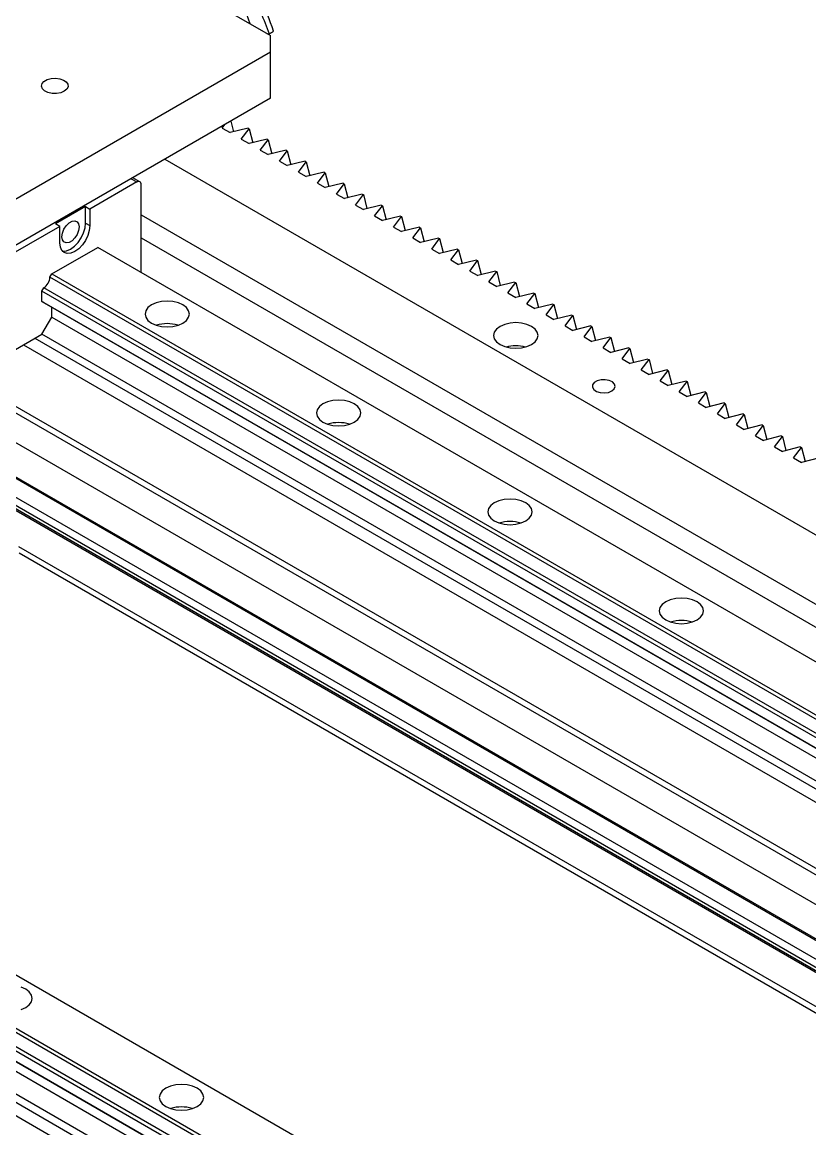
# Model space of a CAD drawing. Header units: millimetres. Extents: x 0 to 597, y 0 to 420.
# Drawn here: x 422.78 to 435.78, y 143.15 to 161.42 of the extents above; entities that cross this region are included whole.
import ezdxf

# ---------------------------------------------------------------- set-up
doc = ezdxf.new("R2010")
doc.units = ezdxf.units.MM

msp = doc.modelspace()

# ---------------------------------------------------------------- linework, layer by layer
at = {"color": 7, "linetype": 'Continuous', "lineweight": 25}
for p, q in [((425.228, 162.147), (426.878, 161.194)), ((426.815, 161.231), (426.854, 161.222)), ((426.878, 160.922), (426.878, 161.194)), ((426.878, 160.922), (411.322, 151.942)), ((426.878, 160.16), (426.878, 160.922)), ((426.878, 160.16), (411.322, 151.18)), ((426.081, 159.668), (426.124, 159.725)), ((426.081, 159.668), (426.211, 159.593)), ((426.507, 159.667), (426.211, 159.593)), ((426.224, 159.783), (426.27, 159.608)), ((426.395, 159.487), (426.524, 159.657)), ((426.507, 159.667), (426.524, 159.657)), ((426.524, 159.657), (426.584, 159.426)), ((426.395, 159.487), (426.525, 159.411)), ((426.821, 159.486), (426.525, 159.411)), ((426.71, 159.305), (426.838, 159.476)), ((426.821, 159.486), (426.838, 159.476)), ((426.838, 159.476), (426.899, 159.245)), ((426.71, 159.305), (426.84, 159.23)), ((427.135, 159.304), (426.84, 159.23)), ((427.024, 159.124), (427.153, 159.294)), ((427.135, 159.304), (427.153, 159.294)), ((427.153, 159.294), (427.213, 159.063)), ((425.134, 159.153), (447.235, 146.395)), ((427.024, 159.124), (427.154, 159.049)), ((427.449, 159.123), (427.154, 159.049)), ((427.338, 158.942), (427.467, 159.113)), ((427.449, 159.123), (427.467, 159.113)), ((427.467, 159.113), (427.527, 158.882)), ((427.338, 158.942), (427.468, 158.867)), ((427.764, 158.942), (427.468, 158.867)), ((427.652, 158.761), (427.781, 158.931)), ((427.764, 158.942), (427.781, 158.931)), ((427.781, 158.931), (427.841, 158.701)), ((424.672, 158.778), (423.896, 158.33)), ((424.722, 158.783), (424.607, 158.849)), ((424.743, 157.286), (424.743, 158.737)), ((427.652, 158.761), (427.782, 158.686)), ((428.078, 158.76), (427.782, 158.686)), ((427.967, 158.579), (428.095, 158.75)), ((428.078, 158.76), (428.095, 158.75)), ((428.095, 158.75), (428.156, 158.519)), ((427.967, 158.579), (428.097, 158.504)), ((428.392, 158.579), (428.097, 158.504)), ((428.281, 158.398), (428.41, 158.569)), ((428.392, 158.579), (428.41, 158.569)), ((428.41, 158.569), (428.47, 158.338)), ((423.826, 158.371), (423.331, 158.085)), ((423.826, 158.371), (423.896, 158.33)), ((423.826, 158.099), (423.826, 158.371)), ((428.281, 158.398), (428.411, 158.323)), ((428.706, 158.397), (428.411, 158.323)), ((428.595, 158.217), (428.724, 158.387)), ((428.706, 158.397), (428.724, 158.387)), ((428.724, 158.387), (428.784, 158.156)), ((423.896, 158.33), (423.896, 158.058)), ((424.743, 158.236), (447.636, 145.02)), ((428.595, 158.217), (428.725, 158.141)), ((429.021, 158.216), (428.725, 158.141)), ((428.91, 158.035), (429.038, 158.206)), ((429.021, 158.216), (429.038, 158.206)), ((429.038, 158.206), (429.098, 157.975)), ((423.401, 158.044), (422.626, 157.597)), ((423.401, 158.044), (423.331, 158.085)), ((423.401, 157.772), (423.401, 158.044)), ((423.826, 158.099), (423.896, 158.058)), ((428.91, 158.035), (429.04, 157.96)), ((429.335, 158.034), (429.04, 157.96)), ((429.224, 157.854), (429.353, 158.024)), ((429.335, 158.034), (429.353, 158.024)), ((429.353, 158.024), (429.413, 157.793)), ((424.743, 157.855), (447.306, 144.83)), ((429.224, 157.854), (429.354, 157.779)), ((429.649, 157.853), (429.354, 157.779)), ((429.538, 157.672), (429.667, 157.843)), ((429.649, 157.853), (429.667, 157.843)), ((429.667, 157.843), (429.727, 157.612)), ((423.269, 157.26), (424.028, 157.699)), ((446.295, 144.845), (424.028, 157.699)), ((429.538, 157.672), (429.668, 157.597)), ((429.964, 157.672), (429.668, 157.597)), ((429.852, 157.491), (429.981, 157.661)), ((429.964, 157.672), (429.981, 157.661)), ((429.981, 157.661), (430.041, 157.431)), ((429.852, 157.491), (429.982, 157.416)), ((430.278, 157.49), (429.982, 157.416)), ((430.167, 157.309), (430.295, 157.48)), ((430.278, 157.49), (430.295, 157.48)), ((430.295, 157.48), (430.356, 157.249)), ((423.239, 157.207), (423.269, 157.26)), ((423.269, 157.26), (445.536, 144.406)), ((430.167, 157.309), (430.297, 157.234)), ((430.592, 157.309), (430.297, 157.234)), ((430.481, 157.128), (430.61, 157.299)), ((430.592, 157.309), (430.61, 157.299)), ((430.61, 157.299), (430.67, 157.068)), ((445.505, 144.353), (423.239, 157.207)), ((430.481, 157.128), (430.611, 157.053)), ((430.906, 157.127), (430.611, 157.053)), ((430.795, 156.947), (430.924, 157.117)), ((430.906, 157.127), (430.924, 157.117)), ((430.924, 157.117), (430.984, 156.886)), ((423.107, 156.979), (423.137, 157.032)), ((445.373, 144.125), (423.107, 156.979)), ((423.107, 156.807), (423.107, 156.979)), ((445.404, 144.178), (423.137, 157.032)), ((430.795, 156.947), (430.925, 156.872)), ((431.221, 156.946), (430.925, 156.872)), ((431.109, 156.765), (431.238, 156.936)), ((431.221, 156.946), (431.238, 156.936)), ((431.238, 156.936), (431.298, 156.705)), ((423.107, 156.807), (445.373, 143.953)), ((423.137, 156.79), (423.107, 156.807)), ((423.137, 156.79), (445.404, 143.936)), ((445.505, 143.877), (423.239, 156.731)), ((423.269, 156.713), (423.239, 156.731)), ((423.269, 156.713), (445.536, 143.859)), ((423.269, 156.55), (423.269, 156.713)), ((431.109, 156.765), (431.239, 156.69)), ((431.535, 156.764), (431.239, 156.69)), ((431.424, 156.584), (431.552, 156.754)), ((431.535, 156.764), (431.552, 156.754)), ((431.552, 156.754), (431.613, 156.523)), ((423.107, 156.268), (423.269, 156.55)), ((423.269, 156.55), (445.536, 143.696)), ((431.424, 156.584), (431.554, 156.509)), ((431.849, 156.583), (431.554, 156.509)), ((431.738, 156.402), (431.867, 156.573)), ((431.849, 156.583), (431.867, 156.573)), ((431.867, 156.573), (431.927, 156.342)), ((431.738, 156.402), (431.868, 156.327)), ((432.163, 156.402), (431.868, 156.327)), ((432.052, 156.221), (432.181, 156.391)), ((432.163, 156.402), (432.181, 156.391)), ((432.181, 156.391), (432.241, 156.161)), ((420.67, 156.232), (445.184, 142.081)), ((422.602, 155.977), (423.107, 156.268)), ((422.989, 156.2), (445.373, 143.278)), ((445.373, 143.414), (423.107, 156.268)), ((432.052, 156.221), (432.182, 156.146)), ((432.478, 156.22), (432.182, 156.146)), ((432.366, 156.039), (432.495, 156.21)), ((432.478, 156.22), (432.495, 156.21)), ((432.495, 156.21), (432.555, 155.979)), ((422.8, 156.091), (445.184, 143.169)), ((432.366, 156.039), (432.496, 155.964)), ((432.792, 156.039), (432.496, 155.964)), ((432.681, 155.858), (432.81, 156.029)), ((432.792, 156.039), (432.81, 156.029)), ((432.81, 156.029), (432.87, 155.798)), ((432.681, 155.858), (432.811, 155.783)), ((433.106, 155.857), (432.811, 155.783)), ((432.995, 155.677), (433.124, 155.847)), ((433.106, 155.857), (433.124, 155.847)), ((433.124, 155.847), (433.184, 155.616)), ((432.995, 155.677), (433.125, 155.602)), ((433.421, 155.676), (433.125, 155.602)), ((433.309, 155.495), (433.438, 155.666)), ((433.421, 155.676), (433.438, 155.666)), ((433.438, 155.666), (433.498, 155.435)), ((433.309, 155.495), (433.439, 155.42)), ((433.735, 155.494), (433.439, 155.42)), ((433.624, 155.314), (433.752, 155.484)), ((433.735, 155.494), (433.752, 155.484)), ((433.752, 155.484), (433.812, 155.254)), ((433.624, 155.314), (433.754, 155.239)), ((434.049, 155.313), (433.754, 155.239)), ((433.938, 155.132), (434.067, 155.303)), ((434.049, 155.313), (434.067, 155.303)), ((434.067, 155.303), (434.127, 155.072)), ((442.414, 142.515), (420.67, 155.067)), ((433.938, 155.132), (434.068, 155.057)), ((434.363, 155.132), (434.068, 155.057)), ((434.252, 154.951), (434.381, 155.121)), ((434.363, 155.132), (434.381, 155.121)), ((434.381, 155.121), (434.441, 154.891)), ((442.391, 142.501), (420.67, 155.04)), ((434.252, 154.951), (434.382, 154.876)), ((434.678, 154.95), (434.382, 154.876)), ((434.566, 154.769), (434.695, 154.94)), ((434.678, 154.95), (434.695, 154.94)), ((434.695, 154.94), (434.755, 154.709)), ((434.566, 154.769), (434.696, 154.694)), ((434.992, 154.769), (434.696, 154.694)), ((434.881, 154.588), (435.009, 154.759)), ((434.992, 154.769), (435.009, 154.759)), ((435.009, 154.759), (435.07, 154.528)), ((434.881, 154.588), (435.011, 154.513)), ((435.306, 154.587), (435.011, 154.513)), ((435.195, 154.407), (435.324, 154.577)), ((435.306, 154.587), (435.324, 154.577)), ((435.324, 154.577), (435.384, 154.346)), ((435.195, 154.407), (435.325, 154.332)), ((435.62, 154.406), (435.325, 154.332)), ((435.509, 154.225), (435.638, 154.396)), ((435.62, 154.406), (435.638, 154.396)), ((435.638, 154.396), (435.698, 154.165)), ((435.509, 154.225), (435.639, 154.15)), ((435.935, 154.225), (435.639, 154.15)), ((442.122, 142.346), (422.353, 153.758)), ((442.004, 142.278), (422.585, 153.489)), ((441.957, 142.251), (422.665, 153.388)), ((441.933, 142.237), (422.683, 153.35)), ((422.728, 152.657), (441.355, 141.904)), ((435.217, 138.449), (412.95, 151.303)), ((412.191, 150.865), (434.458, 138.011)), ((434.427, 137.958), (412.161, 150.812)), ((434.295, 137.73), (412.029, 150.583)), ((434.326, 137.783), (412.059, 150.637)), ((412.029, 150.412), (434.295, 137.558)), ((412.059, 150.394), (434.326, 137.54)), ((434.427, 137.482), (412.161, 150.336)), ((412.191, 150.318), (434.458, 137.464)), ((412.191, 150.155), (434.458, 137.301)), ((411.911, 149.805), (434.295, 136.883)), ((434.295, 137.019), (412.029, 149.873)), ((411.722, 149.696), (434.106, 136.774))]:
    msp.add_line(p, q, dxfattribs=at)
at = {"color": 8, "linetype": 'Continuous', "lineweight": 25}
for p, q in [((424.578, 158.832), (424.672, 158.778)), ((443.204, 143.115), (420.67, 156.123)), ((442.904, 142.798), (420.67, 155.634)), ((441.443, 141.954), (422.725, 152.76))]:
    msp.add_line(p, q, dxfattribs=at)
at = {"color": 7, "linetype": 'Continuous', "lineweight": 25, "flags": 128}
for points in [[(423.475, 160.275), (423.416, 160.25), (423.346, 160.238), (423.274, 160.24), (423.206, 160.255), (423.151, 160.282), (423.114, 160.318), (423.099, 160.359), (423.108, 160.401), (423.14, 160.438), (423.191, 160.468), (423.256, 160.486), (423.328, 160.491), (423.399, 160.483), (423.461, 160.461), (423.508, 160.429), (423.534, 160.39), (423.537, 160.349), (423.517, 160.309), (423.475, 160.275)], [(423.896, 158.058), (423.888, 157.979), (423.863, 157.896), (423.824, 157.814), (423.773, 157.739), (423.713, 157.676), (423.649, 157.629), (423.585, 157.602), (423.525, 157.596), (423.474, 157.612), (423.435, 157.648), (423.41, 157.703), (423.401, 157.772)], [(423.72, 158.037), (423.711, 157.977), (423.687, 157.913), (423.649, 157.855), (423.603, 157.809), (423.554, 157.781), (423.508, 157.774), (423.47, 157.788), (423.445, 157.823), (423.437, 157.874), (423.445, 157.935), (423.47, 157.998), (423.508, 158.056), (423.554, 158.102), (423.603, 158.131), (423.649, 158.138), (423.687, 158.123), (423.711, 158.088), (423.72, 158.037)], [(423.442, 157.638), (423.455, 157.637), (423.514, 157.643), (423.578, 157.67), (423.642, 157.717), (423.702, 157.78), (423.753, 157.855), (423.793, 157.937), (423.817, 158.02), (423.826, 158.099)], [(425.433, 156.45), (425.491, 156.494), (425.527, 156.545), (425.54, 156.599), (425.527, 156.654), (425.491, 156.705), (425.433, 156.749), (425.357, 156.783), (425.268, 156.804), (425.173, 156.811), (425.078, 156.804), (424.99, 156.783), (424.914, 156.749), (424.856, 156.705), (424.819, 156.654), (424.807, 156.599), (424.819, 156.545), (424.856, 156.494), (424.914, 156.45), (424.99, 156.416), (425.078, 156.395), (425.173, 156.388), (425.268, 156.395), (425.357, 156.416), (425.433, 156.45)], [(431.184, 156.096), (431.243, 156.14), (431.279, 156.191), (431.292, 156.246), (431.279, 156.3), (431.243, 156.352), (431.184, 156.395), (431.108, 156.429), (431.02, 156.45), (430.925, 156.457), (430.83, 156.45), (430.742, 156.429), (430.666, 156.395), (430.607, 156.352), (430.571, 156.3), (430.558, 156.246), (430.571, 156.191), (430.607, 156.14), (430.666, 156.096), (430.742, 156.062), (430.83, 156.041), (430.925, 156.034), (431.02, 156.041), (431.108, 156.062), (431.184, 156.096)], [(432.511, 155.33), (432.551, 155.363), (432.567, 155.402), (432.557, 155.442), (432.523, 155.478), (432.469, 155.503), (432.403, 155.516), (432.333, 155.514), (432.27, 155.498), (432.22, 155.47), (432.192, 155.433), (432.189, 155.392), (432.211, 155.354), (432.256, 155.323), (432.317, 155.304), (432.386, 155.298), (432.454, 155.307), (432.511, 155.33)], [(428.261, 154.817), (428.319, 154.861), (428.356, 154.912), (428.368, 154.967), (428.356, 155.021), (428.319, 155.073), (428.261, 155.116), (428.185, 155.15), (428.097, 155.171), (428.002, 155.178), (427.907, 155.171), (427.818, 155.15), (427.742, 155.116), (427.684, 155.073), (427.648, 155.021), (427.635, 154.967), (427.648, 154.912), (427.684, 154.861), (427.742, 154.817), (427.818, 154.783), (427.907, 154.762), (428.002, 154.755), (428.097, 154.762), (428.185, 154.783), (428.261, 154.817)], [(431.089, 153.184), (431.148, 153.228), (431.184, 153.279), (431.197, 153.334), (431.184, 153.389), (431.148, 153.44), (431.089, 153.484), (431.013, 153.517), (430.925, 153.538), (430.83, 153.546), (430.735, 153.538), (430.647, 153.517), (430.571, 153.484), (430.513, 153.44), (430.476, 153.389), (430.463, 153.334), (430.476, 153.279), (430.513, 153.228), (430.571, 153.184), (430.647, 153.151), (430.735, 153.129), (430.83, 153.122), (430.925, 153.129), (431.013, 153.151), (431.089, 153.184)], [(433.918, 151.551), (433.976, 151.595), (434.013, 151.646), (434.025, 151.701), (434.013, 151.756), (433.976, 151.807), (433.918, 151.851), (433.842, 151.884), (433.753, 151.906), (433.659, 151.913), (433.564, 151.906), (433.475, 151.884), (433.399, 151.851), (433.341, 151.807), (433.304, 151.756), (433.292, 151.701), (433.304, 151.646), (433.341, 151.595), (433.399, 151.551), (433.475, 151.518), (433.564, 151.497), (433.659, 151.489), (433.753, 151.497), (433.842, 151.518), (433.918, 151.551)], [(422.84, 145.156), (422.898, 145.2), (422.935, 145.251), (422.947, 145.306), (422.935, 145.361), (422.898, 145.412), (422.84, 145.456), (422.764, 145.489)], [(422.764, 145.123), (422.84, 145.156)], [(425.668, 143.523), (425.727, 143.567), (425.763, 143.618), (425.776, 143.673), (425.763, 143.728), (425.727, 143.779), (425.668, 143.823), (425.592, 143.856), (425.504, 143.877), (425.409, 143.885), (425.314, 143.877), (425.226, 143.856), (425.15, 143.823), (425.091, 143.779), (425.055, 143.728), (425.042, 143.673), (425.055, 143.618), (425.091, 143.567), (425.15, 143.523), (425.226, 143.49), (425.314, 143.469), (425.409, 143.461), (425.504, 143.469), (425.592, 143.49), (425.668, 143.523)]]:
    msp.add_lwpolyline(points, dxfattribs=at)
at = {"color": 7, "linetype": 'Continuous', "lineweight": 25}
for centre, radius, start, end in [((425.077, 164.172), 3.444, 301.0689, 302.5396), ((424.7, 158.744), 0.0437, 350.7891, 129.1994), ((423, 157.228), 0.24, 305.0002, 354.9985), ((425.173, 155.837), 0.604, 72.868, 107.1328), ((430.925, 155.467), 0.609, 74.7996, 105.1998), ((428.002, 154.204), 0.604, 72.8652, 107.1334), ((430.83, 152.572), 0.604, 72.8689, 107.1297), ((433.659, 150.939), 0.604, 72.8667, 107.1341), ((425.409, 142.911), 0.604, 72.8682, 107.1326)]:
    msp.add_arc(centre, radius, start, end, dxfattribs=at)
at = {"color": 8, "linetype": 'Continuous', "lineweight": 25}
msp.add_open_spline([(426.544, 161.387), (426.472, 161.594), (426.333, 161.989), (426.179, 162.394), (426.106, 162.587)], degree=3, knots=[0, 0, 0, 0, 0.5236468, 1, 1, 1, 1], dxfattribs=at)
at = {"color": 7, "linetype": 'Continuous', "lineweight": 25}
for points, knots in [([(426.357, 162.494), (426.434, 162.307), (426.609, 161.876), (426.765, 161.458), (426.854, 161.222)], [0, 0, 0, 0, 0.43555, 1, 1, 1, 1]), ([(426.929, 161.269), (426.863, 161.45), (426.712, 161.865), (426.541, 162.292), (426.445, 162.533)], [0, 0, 0, 0, 0.435553, 1, 1, 1, 1])]:
    msp.add_open_spline(points, degree=3, knots=knots, dxfattribs=at)

doc.saveas('drawing.dxf')
